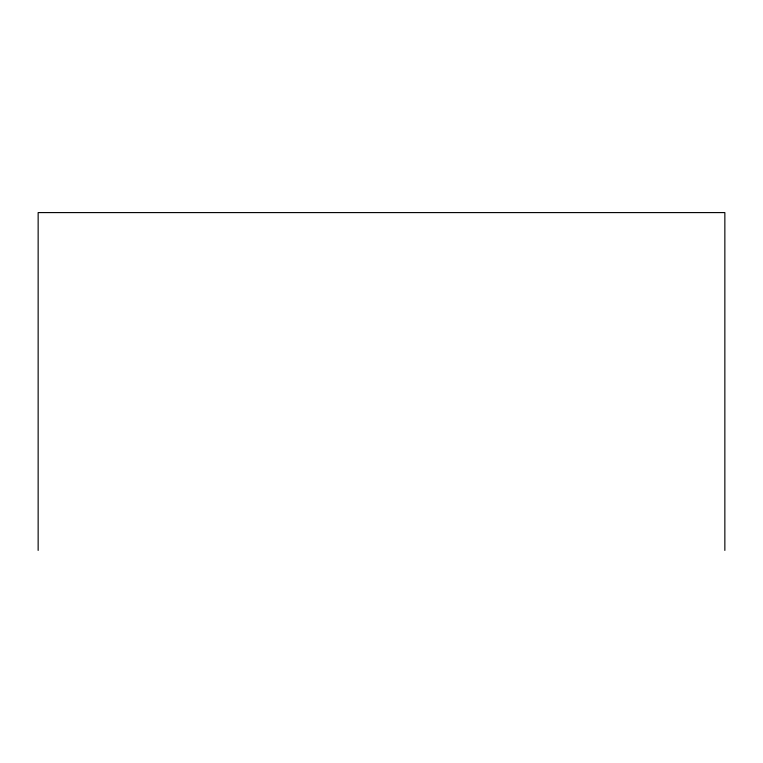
<?xml version="1.0" encoding="UTF-8"?>
<svg xmlns="http://www.w3.org/2000/svg" width="763" height="763" viewBox="0 0 763 763"><rect width="100%" height="100%" fill="white"/><g stroke="black" fill="none" stroke-linecap="round" stroke-linejoin="round"><path stroke-width="1.14" d="M724.85 550.409L724.85 212.591L38.15 212.591L38.15 550.409"/></g></svg>
